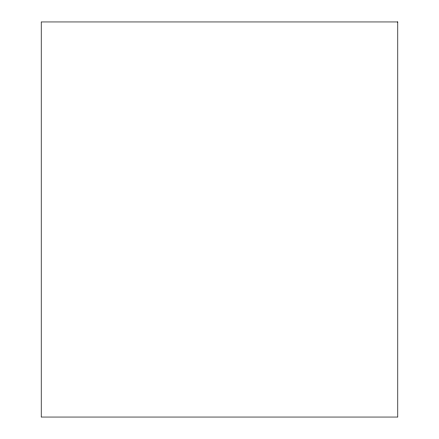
<?xml version="1.0" encoding="UTF-8"?>
<svg xmlns="http://www.w3.org/2000/svg" width="439" height="439" viewBox="0 0 439 439"><rect width="100%" height="100%" fill="white"/><g stroke="black" fill="none" stroke-linecap="round" stroke-linejoin="round"><path stroke-width="0.66" d="M397.778 21.95L41.222 21.95L41.222 417.05L397.778 417.05L397.778 21.95"/></g></svg>
